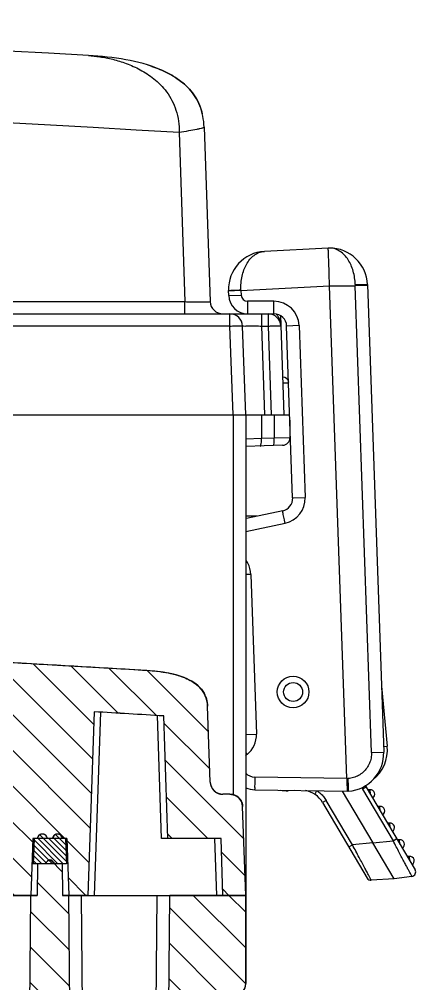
# Model space of a CAD drawing. Header units: millimetres. Extents: x -1995 to -555, y 489 to 1011.
# Drawn here: x -1459.1 to -1427.7, y 633.3 to 709.6 of the extents above; entities that cross this region are included whole.
import ezdxf

# ---------------------------------------------------------------- set-up
doc = ezdxf.new("R2010")
doc.units = ezdxf.units.MM

msp = doc.modelspace()

# ---------------------------------------------------------------- hatches: boundary and pattern name
at = {"linetype": 'Continuous'}
h = msp.add_hatch(dxfattribs=at)
h.set_pattern_fill('DEFAULT__20', color=2, scale=2, angle=135, style=0, pattern_type=0)
h.set_pattern_definition([(135, (-1737.82, 771.6257), (-1.414214, -1.414214), [])])
edge = h.paths.add_edge_path()
edge.add_line((-1669.14, 640.33), (-1667.34, 640.33))
edge.add_line((-1668.894, 647.365), (-1669.14, 640.33))
edge.add_spline(control_points=[(-1668.894, 647.365), (-1668.874, 647.934), (-1668.465, 648.33), (-1667.895, 648.33)], knot_values=[0, 0, 0, 0, 1, 1, 1, 1], weights=[1, 0.812893, 0.812893, 1], degree=3, periodic=0)
edge.add_line((-1667.895, 648.33), (-1667.328, 648.33))
edge.add_spline(control_points=[(-1666.329, 649.295), (-1666.349, 648.726), (-1666.759, 648.33), (-1667.328, 648.33)], knot_values=[0, 0, 0, 0, 1, 1, 1, 1], weights=[1, 0.812893, 0.812893, 1], degree=3, periodic=0)
edge.add_line((-1666.12, 655.29), (-1666.329, 649.295))
edge.add_spline(control_points=[(-1661.304, 658.11), (-1661.909, 658.073), (-1663.059, 657.942), (-1664.547, 657.514), (-1665.692, 656.751), (-1666.098, 655.895), (-1666.12, 655.29)], knot_values=[0, 0, 0, 0, 0.25, 0.5, 0.75, 1, 1, 1, 1], degree=3, periodic=0)
edge.add_spline(control_points=[(-1637.797, 659.379), (-1645.636, 659.008), (-1653.472, 658.585), (-1661.304, 658.11)], knot_values=[0, 0, 0, 0, 1, 1, 1, 1], weights=[1, 0.999985, 0.999985, 1], degree=3, periodic=0)
edge.add_line((-1637.797, 655.875), (-1637.797, 659.379))
edge.add_spline(control_points=[(-1637.797, 655.875), (-1641.905, 655.68), (-1646.012, 655.471), (-1650.119, 655.248)], knot_values=[0, 0, 0, 0, 1, 1, 1, 1], weights=[1, 0.999996, 0.999996, 1], degree=3, periodic=0)
edge.add_line((-1650.119, 655.248), (-1650.64, 640.33))
edge.add_line((-1652.14, 640.33), (-1650.64, 640.33))
edge.add_line((-1652.297, 644.83), (-1652.14, 640.33))
edge.add_line((-1654.983, 644.83), (-1652.297, 644.83))
edge.add_line((-1654.983, 644.83), (-1655.14, 640.33))
edge.add_line((-1656.64, 640.33), (-1655.14, 640.33))
edge.add_line((-1657.147, 654.851), (-1656.64, 640.33))
edge.add_spline(control_points=[(-1657.147, 654.851), (-1658.98, 654.744), (-1660.812, 654.634), (-1662.644, 654.521)], knot_values=[0, 0, 0, 0, 1, 1, 1, 1], weights=[1, 0.999999, 0.999999, 1], degree=3, periodic=0)
edge.add_line((-1662.644, 654.521), (-1662.948, 645.83))
edge.add_line((-1662.948, 645.83), (-1667.148, 645.83))
edge.add_line((-1667.148, 645.83), (-1667.34, 640.33))
edge = h.paths.add_edge_path()
edge.add_line((-1637.797, 655.875), (-1637.797, 659.379))
edge.add_line((-1637.797, 655.875), (-1637.797, 659.379))
edge = h.paths.add_edge_path()
edge.add_spline(control_points=[(-1470.746, 659.296), (-1526.407, 661.981), (-1582.133, 662.008), (-1637.797, 659.379)], knot_values=[0, 0, 0, 0, 1, 1, 1, 1], weights=[1, 0.999242, 0.999242, 1], degree=3, periodic=0)
edge.add_line((-1470.746, 655.792), (-1470.746, 659.296))
edge.add_spline(control_points=[(-1470.746, 655.792), (-1526.407, 658.482), (-1582.133, 658.51), (-1637.797, 655.875)], knot_values=[0, 0, 0, 0, 1, 1, 1, 1], weights=[1, 0.999239, 0.999239, 1], degree=3, periodic=0)
edge.add_line((-1637.797, 655.875), (-1637.797, 659.379))
edge = h.paths.add_edge_path()
edge.add_line((-1470.746, 655.792), (-1470.746, 659.296))
edge.add_line((-1470.746, 655.792), (-1470.746, 659.296))
edge = h.paths.add_edge_path()
edge.add_line((-1441.14, 640.33), (-1442.94, 640.33))
edge.add_line((-1442.94, 640.33), (-1443.097, 644.83))
edge.add_line((-1443.097, 644.83), (-1447.297, 644.83))
edge.add_line((-1447.297, 644.83), (-1447.635, 654.521))
edge.add_spline(control_points=[(-1447.635, 654.521), (-1449.468, 654.634), (-1451.3, 654.744), (-1453.133, 654.851)], knot_values=[0, 0, 0, 0, 1, 1, 1, 1], weights=[1, 0.999999, 0.999999, 1], degree=3, periodic=0)
edge.add_line((-1453.133, 654.851), (-1453.64, 640.33))
edge.add_line((-1453.64, 640.33), (-1455.14, 640.33))
edge.add_line((-1455.297, 644.83), (-1455.14, 640.33))
edge.add_line((-1455.297, 644.83), (-1457.983, 644.83))
edge.add_line((-1457.983, 644.83), (-1458.14, 640.33))
edge.add_line((-1458.14, 640.33), (-1459.64, 640.33))
edge.add_line((-1460.161, 655.248), (-1459.64, 640.33))
edge.add_spline(control_points=[(-1460.161, 655.248), (-1463.689, 655.44), (-1467.217, 655.621), (-1470.746, 655.792)], knot_values=[0, 0, 0, 0, 1, 1, 1, 1], weights=[1, 0.999997, 0.999997, 1], degree=3, periodic=0)
edge.add_line((-1470.746, 655.792), (-1470.746, 659.296))
edge.add_spline(control_points=[(-1448.975, 658.11), (-1456.23, 658.55), (-1463.487, 658.946), (-1470.746, 659.296)], knot_values=[0, 0, 0, 0, 1, 1, 1, 1], weights=[1, 0.999987, 0.999987, 1], degree=3, periodic=0)
edge.add_spline(control_points=[(-1444.16, 655.29), (-1444.181, 655.895), (-1444.588, 656.751), (-1445.733, 657.514), (-1447.221, 657.942), (-1448.371, 658.073), (-1448.975, 658.11)], knot_values=[0, 0, 0, 0, 0.25, 0.5, 0.75, 1, 1, 1, 1], degree=3, periodic=0)
edge.add_line((-1443.951, 649.295), (-1444.16, 655.29))
edge.add_spline(control_points=[(-1443.951, 649.295), (-1443.931, 648.726), (-1443.521, 648.33), (-1442.951, 648.33)], knot_values=[0, 0, 0, 0, 1, 1, 1, 1], weights=[1, 0.812893, 0.812893, 1], degree=3, periodic=0)
edge.add_line((-1442.385, 648.33), (-1442.951, 648.33))
edge.add_spline(control_points=[(-1442.385, 648.33), (-1441.815, 648.33), (-1441.405, 647.934), (-1441.386, 647.365)], knot_values=[0, 0, 0, 0, 1, 1, 1, 1], weights=[1, 0.812893, 0.812893, 1], degree=3, periodic=0)
edge.add_line((-1441.14, 640.33), (-1441.386, 647.365))
h = msp.add_hatch(dxfattribs=at)
h.set_pattern_fill('DEFAULT__18', color=2, scale=0.3, angle=-45, style=0, pattern_type=0)
h.set_pattern_definition([(315, (-1736.19368, 773.2521), (0.21213203, 0.21213203), [])])
edge = h.paths.add_edge_path()
edge.add_spline(control_points=[(-1654.637, 644.83), (-1654.557, 645.46), (-1653.922, 645.46), (-1653.843, 644.83)], knot_values=[0, 0, 0, 0, 1, 1, 1, 1], weights=[1, 0.416667, 0.416667, 1], degree=3, periodic=0)
edge.add_line((-1653.843, 644.83), (-1653.437, 644.83))
edge.add_spline(control_points=[(-1653.437, 644.83), (-1653.357, 645.46), (-1652.722, 645.46), (-1652.643, 644.83)], knot_values=[0, 0, 0, 0, 1, 1, 1, 1], weights=[1, 0.416667, 0.416667, 1], degree=3, periodic=0)
edge.add_line((-1652.643, 644.83), (-1652.397, 644.83))
edge.add_line((-1652.397, 644.83), (-1652.327, 642.83))
edge.add_line((-1654.953, 642.83), (-1652.327, 642.83))
edge.add_line((-1654.883, 644.83), (-1654.953, 642.83))
edge.add_line((-1654.883, 644.83), (-1654.637, 644.83))
edge = h.paths.add_edge_path()
edge.add_line((-1455.327, 642.83), (-1457.953, 642.83))
edge.add_line((-1457.883, 644.83), (-1457.953, 642.83))
edge.add_line((-1457.637, 644.83), (-1457.883, 644.83))
edge.add_spline(control_points=[(-1456.843, 644.83), (-1456.922, 645.46), (-1457.557, 645.46), (-1457.637, 644.83)], knot_values=[0, 0, 0, 0, 1, 1, 1, 1], weights=[1, 0.416667, 0.416667, 1], degree=3, periodic=0)
edge.add_line((-1456.437, 644.83), (-1456.843, 644.83))
edge.add_spline(control_points=[(-1455.643, 644.83), (-1455.722, 645.46), (-1456.357, 645.46), (-1456.437, 644.83)], knot_values=[0, 0, 0, 0, 1, 1, 1, 1], weights=[1, 0.416667, 0.416667, 1], degree=3, periodic=0)
edge.add_line((-1455.397, 644.83), (-1455.643, 644.83))
edge.add_line((-1455.397, 644.83), (-1455.327, 642.83))
h = msp.add_hatch(dxfattribs=at)
h.set_pattern_fill('DEFAULT__19', color=2, scale=2, angle=-45, style=0, pattern_type=0)
h.set_pattern_definition([(315, (-1734.9916, 774.4542), (1.414214, 1.414214), [])])
edge = h.paths.add_edge_path()
edge.add_line((-1668.44, 596.33), (-1663.89, 596.33))
edge.add_line((-1668.44, 596.33), (-1668.44, 603.119))
edge.add_spline(control_points=[(-1668.44, 603.119), (-1668.44, 603.813), (-1667.954, 604.307), (-1667.261, 604.319)], knot_values=[0, 0, 0, 0, 1, 1, 1, 1], weights=[1, 0.808834, 0.808834, 1], degree=3, periodic=0)
edge.add_line((-1667.261, 604.319), (-1666.64, 604.33))
edge.add_line((-1666.64, 604.33), (-1666.64, 632.33))
edge.add_line((-1668.157, 632.356), (-1666.64, 632.33))
edge.add_spline(control_points=[(-1668.157, 632.356), (-1668.735, 632.367), (-1669.14, 632.779), (-1669.14, 633.356)], knot_values=[0, 0, 0, 0, 1, 1, 1, 1], weights=[1, 0.808834, 0.808834, 1], degree=3, periodic=0)
edge.add_line((-1669.14, 635.375), (-1669.14, 633.356))
edge.add_line((-1674.532, 635.847), (-1669.14, 635.375))
edge.add_spline(control_points=[(-1675.714, 644.546), (-1681.421, 642.415), (-1680.601, 636.378), (-1674.532, 635.847)], knot_values=[0, 0, 0, 0, 1, 1, 1, 1], weights=[1, 0.480302, 0.480302, 1], degree=3, periodic=0)
edge.add_line((-1675.714, 644.546), (-1675.64, 640.304))
edge.add_spline(control_points=[(-1675.64, 640.304), (-1675.589, 637.406), (-1672.691, 637.406), (-1672.64, 640.304)], knot_values=[0, 0, 0, 0, 1, 1, 1, 1], weights=[1, 0.344968, 0.344968, 1], degree=3, periodic=0)
edge.add_line((-1672.64, 640.304), (-1672.566, 644.546))
edge.add_spline(control_points=[(-1669.64, 640.33), (-1669.64, 642.272), (-1670.747, 643.867), (-1672.566, 644.546)], knot_values=[0, 0, 0, 0, 1, 1, 1, 1], weights=[1, 0.881003, 0.881003, 1], degree=3, periodic=0)
edge.add_line((-1669.64, 640.33), (-1663.14, 640.33))
edge.add_line((-1662.791, 600.33), (-1663.14, 640.33))
edge.add_line((-1662.791, 600.33), (-1661.39, 600.33))
edge.add_line((-1661.39, 600.33), (-1661.39, 592.33))
edge.add_line((-1663.855, 592.33), (-1661.39, 592.33))
edge.add_line((-1663.89, 596.33), (-1663.855, 592.33))
edge = h.paths.add_edge_path()
edge.add_line((-1654.39, 596.33), (-1650.14, 596.33))
edge.add_line((-1654.39, 596.33), (-1654.425, 592.33))
edge.add_line((-1656.89, 592.33), (-1654.425, 592.33))
edge.add_line((-1656.89, 600.33), (-1656.89, 592.33))
edge.add_line((-1656.89, 600.33), (-1655.489, 600.33))
edge.add_line((-1655.489, 600.33), (-1655.14, 640.33))
edge.add_line((-1655.14, 640.33), (-1654.64, 640.33))
edge.add_line((-1654.618, 642.83), (-1654.64, 640.33))
edge.add_line((-1654.618, 642.83), (-1654.043, 642.83))
edge.add_line((-1653.817, 643.057), (-1654.043, 642.83))
edge.add_spline(control_points=[(-1653.463, 643.057), (-1653.567, 643.16), (-1653.713, 643.16), (-1653.817, 643.057)], knot_values=[0, 0, 0, 0, 1, 1, 1, 1], weights=[1, 0.804738, 0.804738, 1], degree=3, periodic=0)
edge.add_line((-1653.236, 642.83), (-1653.463, 643.057))
edge.add_line((-1653.236, 642.83), (-1652.662, 642.83))
edge.add_line((-1652.662, 642.83), (-1652.64, 640.33))
edge.add_line((-1652.64, 640.33), (-1652.14, 640.33))
edge.add_line((-1651.791, 600.33), (-1652.14, 640.33))
edge.add_line((-1651.791, 600.33), (-1637.797, 600.33))
edge.add_line((-1637.797, 596.33), (-1637.797, 600.33))
edge.add_line((-1640.14, 596.33), (-1637.797, 596.33))
edge.add_line((-1640.175, 592.33), (-1640.14, 596.33))
edge.add_line((-1642.64, 592.33), (-1640.175, 592.33))
edge.add_line((-1642.64, 592.33), (-1642.64, 598.33))
edge.add_line((-1647.64, 598.33), (-1642.64, 598.33))
edge.add_line((-1647.64, 592.33), (-1647.64, 598.33))
edge.add_line((-1650.105, 592.33), (-1647.64, 592.33))
edge.add_line((-1650.105, 592.33), (-1650.14, 596.33))
edge = h.paths.add_edge_path()
edge.add_line((-1637.797, 596.33), (-1637.797, 600.33))
edge.add_line((-1637.797, 596.33), (-1637.797, 600.33))
edge = h.paths.add_edge_path()
edge.add_line((-1637.797, 596.33), (-1623.14, 596.33))
edge.add_line((-1637.797, 596.33), (-1637.797, 600.33))
edge.add_line((-1637.797, 600.33), (-1470.746, 600.33))
edge.add_line((-1470.746, 596.33), (-1470.746, 600.33))
edge.add_line((-1487.14, 596.33), (-1470.746, 596.33))
edge.add_line((-1487.14, 596.33), (-1487.14, 599.23))
edge.add_line((-1488.14, 599.23), (-1487.14, 599.23))
edge.add_line((-1489.64, 597.73), (-1488.14, 599.23))
edge.add_line((-1504.64, 597.73), (-1489.64, 597.73))
edge.add_line((-1504.64, 597.73), (-1506.14, 599.23))
edge.add_line((-1507.14, 599.23), (-1506.14, 599.23))
edge.add_line((-1507.14, 596.33), (-1507.14, 599.23))
edge.add_line((-1515.14, 596.33), (-1507.14, 596.33))
edge.add_line((-1515.14, 596.33), (-1515.14, 599.23))
edge.add_line((-1516.14, 599.23), (-1515.14, 599.23))
edge.add_line((-1517.64, 597.73), (-1516.14, 599.23))
edge.add_line((-1532.64, 597.73), (-1517.64, 597.73))
edge.add_line((-1532.64, 597.73), (-1534.14, 599.23))
edge.add_line((-1535.14, 599.23), (-1534.14, 599.23))
edge.add_line((-1535.14, 596.33), (-1535.14, 599.23))
edge.add_line((-1575.14, 596.33), (-1535.14, 596.33))
edge.add_line((-1575.14, 596.33), (-1575.14, 599.23))
edge.add_line((-1576.14, 599.23), (-1575.14, 599.23))
edge.add_line((-1577.64, 597.73), (-1576.14, 599.23))
edge.add_line((-1592.64, 597.73), (-1577.64, 597.73))
edge.add_line((-1592.64, 597.73), (-1594.14, 599.23))
edge.add_line((-1595.14, 599.23), (-1594.14, 599.23))
edge.add_line((-1595.14, 596.33), (-1595.14, 599.23))
edge.add_line((-1603.14, 596.33), (-1595.14, 596.33))
edge.add_line((-1603.14, 596.33), (-1603.14, 599.23))
edge.add_line((-1604.14, 599.23), (-1603.14, 599.23))
edge.add_line((-1605.64, 597.73), (-1604.14, 599.23))
edge.add_line((-1620.64, 597.73), (-1605.64, 597.73))
edge.add_line((-1620.64, 597.73), (-1622.14, 599.23))
edge.add_line((-1623.14, 599.23), (-1622.14, 599.23))
edge.add_line((-1623.14, 596.33), (-1623.14, 599.23))
edge = h.paths.add_edge_path()
edge.add_line((-1470.746, 596.33), (-1470.746, 600.33))
edge.add_line((-1470.746, 596.33), (-1470.746, 600.33))
edge = h.paths.add_edge_path()
edge.add_line((-1441.84, 596.33), (-1446.39, 596.33))
edge.add_line((-1446.425, 592.33), (-1446.39, 596.33))
edge.add_line((-1446.425, 592.33), (-1448.89, 592.33))
edge.add_line((-1448.89, 592.33), (-1448.89, 600.33))
edge.add_line((-1447.489, 600.33), (-1448.89, 600.33))
edge.add_line((-1447.489, 600.33), (-1447.14, 640.33))
edge.add_line((-1441.14, 640.33), (-1447.14, 640.33))
edge.add_line((-1441.14, 633.356), (-1441.14, 640.33))
edge.add_spline(control_points=[(-1442.122, 632.356), (-1441.545, 632.367), (-1441.14, 632.779), (-1441.14, 633.356)], knot_values=[0, 0, 0, 0, 1, 1, 1, 1], weights=[1, 0.808834, 0.808834, 1], degree=3, periodic=0)
edge.add_line((-1442.122, 632.356), (-1443.64, 632.33))
edge.add_line((-1443.64, 604.33), (-1443.64, 632.33))
edge.add_line((-1443.019, 604.319), (-1443.64, 604.33))
edge.add_spline(control_points=[(-1441.84, 603.119), (-1441.84, 603.813), (-1442.326, 604.307), (-1443.019, 604.319)], knot_values=[0, 0, 0, 0, 1, 1, 1, 1], weights=[1, 0.808834, 0.808834, 1], degree=3, periodic=0)
edge.add_line((-1441.84, 596.33), (-1441.84, 603.119))
edge = h.paths.add_edge_path()
edge.add_line((-1470.746, 596.33), (-1455.89, 596.33))
edge.add_line((-1470.746, 596.33), (-1470.746, 600.33))
edge.add_line((-1458.489, 600.33), (-1470.746, 600.33))
edge.add_line((-1458.489, 600.33), (-1458.14, 640.33))
edge.add_line((-1457.64, 640.33), (-1458.14, 640.33))
edge.add_line((-1457.618, 642.83), (-1457.64, 640.33))
edge.add_line((-1457.043, 642.83), (-1457.618, 642.83))
edge.add_line((-1457.043, 642.83), (-1456.817, 643.057))
edge.add_spline(control_points=[(-1456.817, 643.057), (-1456.713, 643.16), (-1456.567, 643.16), (-1456.463, 643.057)], knot_values=[0, 0, 0, 0, 1, 1, 1, 1], weights=[1, 0.804738, 0.804738, 1], degree=3, periodic=0)
edge.add_line((-1456.463, 643.057), (-1456.236, 642.83))
edge.add_line((-1455.662, 642.83), (-1456.236, 642.83))
edge.add_line((-1455.662, 642.83), (-1455.64, 640.33))
edge.add_line((-1455.14, 640.33), (-1455.64, 640.33))
edge.add_line((-1454.791, 600.33), (-1455.14, 640.33))
edge.add_line((-1453.39, 600.33), (-1454.791, 600.33))
edge.add_line((-1453.39, 592.33), (-1453.39, 600.33))
edge.add_line((-1453.39, 592.33), (-1455.855, 592.33))
edge.add_line((-1455.855, 592.33), (-1455.89, 596.33))

# ---------------------------------------------------------------- linework, layer by layer
at = {"color": 7, "linetype": 'Continuous'}
for p, q in [((-1444.433, 701.104), (-1443.951, 687.295)), ((-1446.416, 700.664), (-1445.95, 687.295)), ((-1434.613, 691.536), (-1439.659, 691.272)), ((-1434.508, 691.536), (-1434.613, 691.536)), ((-1434.508, 691.536), (-1434.509, 691.536)), ((-1442.487, 687.778), (-1442.5, 688.171)), ((-1441.517, 688.171), (-1442.499, 688.137)), ((-1441.517, 688.172), (-1441.519, 688.223)), ((-1441.517, 688.171), (-1434.508, 688.539)), ((-1441.517, 688.171), (-1441.505, 687.812)), ((-1434.508, 688.539), (-1432.472, 688.54)), ((-1433.147, 649.563), (-1434.508, 688.539)), ((-1432.475, 688.641), (-1432.472, 688.54)), ((-1431.508, 688.574), (-1432.472, 688.54)), ((-1431.184, 651.633), (-1432.472, 688.54)), ((-1431.51, 688.641), (-1430.219, 651.667)), ((-1442.487, 687.778), (-1441.505, 687.812)), ((-1664.33, 687.295), (-1445.95, 687.295)), ((-1445.95, 686.33), (-1445.95, 687.295)), ((-1438.917, 687.329), (-1441.005, 687.329)), ((-1667.895, 686.33), (-1438.899, 686.33)), ((-1442.385, 685.365), (-1442.385, 686.33)), ((-1439.886, 686.33), (-1439.886, 685.365)), ((-1439.362, 686.33), (-1439.362, 685.365)), ((-1438.392, 686.189), (-1438.117, 678.33)), ((-1442.385, 685.365), (-1667.895, 685.365)), ((-1442.139, 678.33), (-1442.385, 685.365)), ((-1441.14, 678.33), (-1441.386, 685.365)), ((-1439.886, 685.365), (-1439.362, 685.365)), ((-1439.886, 685.365), (-1439.641, 678.33)), ((-1439.362, 685.365), (-1439.117, 678.33)), ((-1436.918, 685.399), (-1437.9, 685.365)), ((-1437.425, 671.765), (-1437.9, 685.365)), ((-1436.918, 685.399), (-1436.443, 671.799)), ((-1672.64, 678.33), (-1437.654, 678.33)), ((-1442.14, 678.33), (-1442.14, 648.282)), ((-1441.14, 678.33), (-1441.14, 633.356)), ((-1439.9, 678.33), (-1439.9, 676.47)), ((-1438.879, 678.33), (-1438.879, 676.506)), ((-1437.64, 677.924), (-1437.64, 676.532)), ((-1439.9, 676.47), (-1441.14, 676.409)), ((-1438.219, 675.932), (-1441.14, 675.83)), ((-1438.879, 676.506), (-1439.9, 676.47)), ((-1437.64, 676.532), (-1438.879, 676.506)), ((-1437.425, 671.765), (-1436.443, 671.8)), ((-1438.216, 670.752), (-1441.087, 670.142)), ((-1440.274, 670.315), (-1441.14, 670.33)), ((-1441.14, 669.112), (-1438.026, 669.773)), ((-1440.733, 665.724), (-1441.14, 665.71)), ((-1440.733, 665.724), (-1440.292, 653.095)), ((-1446.82, 657.807), (-1446.823, 657.807)), ((-1430.401, 656.881), (-1429.937, 652.123)), ((-1453.133, 654.851), (-1453.64, 640.33)), ((-1453.133, 654.851), (-1453.64, 640.33)), ((-1452.634, 654.822), (-1453.14, 640.33)), ((-1447.797, 644.83), (-1448.136, 654.552)), ((-1443.951, 649.295), (-1444.16, 655.29)), ((-1443.951, 649.295), (-1444.16, 655.29)), ((-1447.297, 644.83), (-1447.635, 654.521)), ((-1447.297, 644.83), (-1447.635, 654.521)), ((-1441.14, 653.065), (-1440.292, 653.095)), ((-1431.184, 651.634), (-1430.219, 651.667)), ((-1430.234, 652.094), (-1429.937, 652.123)), ((-1433.147, 649.562), (-1440.426, 649.689)), ((-1433.147, 649.563), (-1433.048, 649.567)), ((-1440.426, 648.69), (-1433.112, 648.563)), ((-1437.282, 648.635), (-1437.79, 648.612)), ((-1433.496, 648.569), (-1431.086, 644.491)), ((-1433.008, 648.57), (-1433.112, 648.563)), ((-1431.601, 648.901), (-1431.89, 648.729)), ((-1431.89, 648.729), (-1429.479, 644.647)), ((-1431.601, 648.901), (-1427.733, 642.354)), ((-1431.302, 648.686), (-1431.465, 648.67)), ((-1431.268, 648.338), (-1431.302, 648.686)), ((-1442.385, 648.33), (-1442.951, 648.33)), ((-1442.385, 648.33), (-1442.951, 648.33)), ((-1434.767, 647.844), (-1435.057, 647.673)), ((-1432.693, 644.334), (-1434.767, 647.844)), ((-1441.14, 640.33), (-1441.386, 647.365)), ((-1441.14, 640.33), (-1441.386, 647.365)), ((-1435.057, 647.673), (-1431.528, 641.699)), ((-1430.523, 647.367), (-1430.685, 647.351)), ((-1430.489, 647.018), (-1430.522, 647.367)), ((-1429.743, 646.048), (-1429.906, 646.032)), ((-1429.709, 645.699), (-1429.743, 646.048)), ((-1457.983, 644.83), (-1458.14, 640.33)), ((-1457.983, 644.83), (-1458.14, 640.33)), ((-1455.297, 644.83), (-1457.983, 644.83)), ((-1455.297, 644.83), (-1457.983, 644.83)), ((-1457.883, 644.83), (-1457.953, 642.83)), ((-1457.883, 644.83), (-1457.953, 642.83)), ((-1457.637, 644.83), (-1457.883, 644.83)), ((-1456.437, 644.83), (-1456.843, 644.83)), ((-1455.397, 644.83), (-1455.643, 644.83)), ((-1455.397, 644.83), (-1455.327, 642.83)), ((-1455.397, 644.83), (-1455.327, 642.83)), ((-1455.297, 644.83), (-1455.14, 640.33)), ((-1455.297, 644.83), (-1455.14, 640.33)), ((-1443.097, 644.83), (-1447.797, 644.83)), ((-1443.097, 644.83), (-1447.297, 644.83)), ((-1443.44, 640.33), (-1443.597, 644.83)), ((-1442.94, 640.33), (-1443.097, 644.83)), ((-1442.94, 640.33), (-1443.097, 644.83)), ((-1431.086, 644.49), (-1429.479, 644.647)), ((-1429.478, 644.647), (-1429.189, 644.818)), ((-1428.964, 644.728), (-1429.126, 644.712)), ((-1428.93, 644.38), (-1428.964, 644.728)), ((-1432.983, 644.163), (-1432.694, 644.335)), ((-1431.086, 644.491), (-1432.693, 644.334)), ((-1429.402, 641.641), (-1431.086, 644.491)), ((-1428.185, 643.409), (-1428.347, 643.393)), ((-1428.151, 643.061), (-1428.184, 643.409)), ((-1455.327, 642.83), (-1458.053, 642.83)), ((-1455.327, 642.83), (-1457.953, 642.83)), ((-1457.618, 642.83), (-1457.64, 640.33)), ((-1457.618, 642.83), (-1457.64, 640.33)), ((-1457.043, 642.83), (-1457.618, 642.83)), ((-1457.043, 642.83), (-1456.817, 643.057)), ((-1457.043, 642.83), (-1456.817, 643.057)), ((-1456.463, 643.057), (-1456.236, 642.83)), ((-1456.463, 643.057), (-1456.236, 642.83)), ((-1455.662, 642.83), (-1456.236, 642.83)), ((-1455.662, 642.83), (-1455.64, 640.33)), ((-1455.662, 642.83), (-1455.64, 640.33)), ((-1429.402, 641.641), (-1431.205, 641.528)), ((-1427.988, 641.829), (-1429.402, 641.641)), ((-1652.64, 640.33), (-1457.64, 640.33)), ((-1458.14, 640.33), (-1459.64, 640.33)), ((-1458.489, 600.33), (-1458.14, 640.33)), ((-1458.489, 600.33), (-1458.14, 640.33)), ((-1457.64, 640.33), (-1458.14, 640.33)), ((-1455.14, 640.33), (-1455.64, 640.33)), ((-1455.64, 640.33), (-1441.14, 640.33)), ((-1454.791, 600.33), (-1455.14, 640.33)), ((-1453.64, 640.33), (-1455.14, 640.33)), ((-1454.791, 600.33), (-1455.14, 640.33)), ((-1453.809, 602.419), (-1454.14, 640.33)), ((-1448.471, 602.419), (-1448.14, 640.33)), ((-1447.489, 600.33), (-1447.14, 640.33)), ((-1447.489, 600.33), (-1447.14, 640.33)), ((-1441.14, 640.33), (-1447.14, 640.33)), ((-1441.14, 640.33), (-1442.94, 640.33)), ((-1441.14, 633.356), (-1441.14, 640.33))]:
    msp.add_line(p, q, dxfattribs=at)
msp.add_lwpolyline([(-1446.823, 657.807), (-1446.884, 657.821), (-1446.93, 657.829)], dxfattribs=at)
for radius in [1.25, 0.75]:
    msp.add_circle((-1437.389, 656.418), radius, dxfattribs=at)
for centre, radius, start, end in [((-1555.14, -1090.37), 1800, 86.76581, 93.23419), ((-1452.268, 695.117), 11.405, 71.0904, 72.57436), ((-1555.14, -1090.01), 1793.972, 86.525468, 93.474533), ((-1439.502, 688.276), 3, 93, 182), ((-1434.508, 688.536), 3, 2, 90), ((-1440.988, 687.83), 1.5, 182, 270.00141), ((-1441.005, 687.829), 0.5, 182.00558, 270.0001), ((-1442.952, 687.33), 1, 182.0002, 270), ((-1438.917, 685.329), 2, 2.00429, 90.00475), ((-1442.385, 685.33), 1, 2, 90.00191), ((-1439.362, 685.33), 1, 2, 90), ((-1438.899, 685.33), 1, 2, 89.99965), ((-1438.228, 680.83), 0.5, 8.47721, 89.99901), ((-1438.24, 676.532), 0.6, 272.00159, 0.00006), ((-1438.424, 671.73), 1, 282, 1.99979), ((-1438.442, 671.73), 2, 281.99905, 1.99674), ((-1442.734, 665.653), 2.002, 28.56894, 36.74693), ((-1442.732, 665.654), 2, 2.00182, 28.56541), ((-1555.14, -1090.37), 1751.7, 86.525368, 93.474632), ((-1449.839, 643.585), 14.551, 82.51665, 86.59844), ((-1449.623, 645.346), 12.777, 81.23505, 82.44756), ((-1448.98, 648.89), 9.174, 77.74951, 78.0522), ((-1448.802, 649.701), 8.344, 76.55318, 77.76275), ((-1446.884, 657.552), 0.263, 76.56316, 83.16508), ((-1448.583, 650.698), 7.324, 74.69244, 76.0525), ((-1448.415, 651.309), 6.69, 72.48257, 74.70323), ((-1448.256, 651.816), 6.159, 70.94283, 72.47101), ((-1448.149, 652.128), 5.83, 69.62616, 70.94018), ((-1448.128, 652.175), 5.778, 69.73626, 70.66373), ((-1448.05, 652.385), 5.554, 67.34606, 69.73568), ((-1448.081, 652.312), 5.633, 69.0104, 69.62196), ((-1446.521, 655.096), 2.421, 41.57011, 45.81701), ((-1446.312, 655.278), 2.145, 20.48463, 26.29121), ((-1555.14, -1090.37), 1748.2, 86.474409, 86.654903), ((-1442.291, 653.025), 2, 308.87002, 1.99872), ((-1390.28, 692.33), 65.16, 218.69096, 218.83675), ((-1433.217, 651.563), 3, 273.99916, 2), ((-1432.923, 651.832), 3, 308.03919, 5.57466), ((-1440.408, 650.689), 1.001, 128.88757, 137.57953), ((-1440.409, 650.689), 1, 222.90352, 269.01362), ((-1442.951, 649.33), 1, 182, 270), ((-1440.391, 650.69), 2, 247.89104, 269.00137), ((-1437.925, 651.609), 3, 260.55464, 272.57424), ((-1436.779, 646.656), 2, 30.57236, 79.65514), ((-1431.417, 649.009), 0.549, 196.72895, 210.57928), ((-1431.428, 649.002), 0.2, 169.67388, 184.43385), ((-1431.428, 649.002), 0.2, 184.815, 210.57357), ((-1431.268, 648.338), 0.35, 300.57339, 95.0489), ((-1442.385, 647.33), 1, 2, 90), ((-1430.489, 647.018), 0.35, 300.57339, 95.0489), ((-1429.709, 645.699), 0.35, 300.57339, 95.0489), ((-1457.24, 644.78), 0.4, 7.18076, 172.81924), ((-1456.04, 644.78), 0.4, 7.18076, 172.81924), ((-1428.93, 644.38), 0.35, 300.57339, 95.0489), ((-1456.64, 642.88), 0.25, 45, 135), ((-1428.151, 643.061), 0.35, 300.57339, 95.0489), ((-1428.034, 642.176), 0.35, 277.57339, 30.57339), ((-1431.226, 641.877), 0.35, 210.57339, 273.57339), ((-1442.14, 633.356), 1, 271, 0)]:
    msp.add_arc(centre, radius, start, end, dxfattribs=at)
for points, start_tangent, end_tangent in [([(-1444.433, 701.104), (-1444.535, 701.976), (-1444.775, 702.788), (-1445.141, 703.5), (-1445.603, 704.104), (-1446.129, 704.608), (-1446.702, 705.025), (-1447.936, 705.666), (-1450.63, 706.428), (-1453.589, 706.763)], (-0.034899, 0.999391), (-0.998407, 0.056417)), ([(-1453.589, 706.763), (-1452.688, 706.667), (-1451.669, 706.463), (-1450.596, 706.135), (-1449.499, 705.641), (-1448.412, 704.924), (-1447.893, 704.454), (-1447.41, 703.89), (-1446.661, 702.441), (-1446.465, 701.575), (-1446.416, 700.664)], (0.998407, -0.056417), (-0.033062, -0.999453)), ([(-1448.572, 705.907), (-1447.936, 705.666), (-1446.702, 705.026), (-1446.129, 704.608), (-1445.603, 704.105), (-1445.141, 703.5), (-1444.775, 702.788), (-1444.575, 702.154)], (0.945987, -0.324205), (0.233172, -0.972436)), ([(-1444.433, 701.104), (-1444.442, 701.083), (-1444.47, 701.061), (-1444.517, 701.039), (-1444.582, 701.015), (-1444.765, 700.966), (-1445.012, 700.913), (-1445.658, 700.795), (-1446.416, 700.664)], (0.034925, -0.99939), (-0.984852, -0.173394)), ([(-1441.519, 688.223), (-1441.508, 688.767), (-1441.427, 689.31), (-1441.283, 689.805), (-1441.083, 690.242), (-1440.806, 690.646), (-1440.482, 690.957), (-1440.099, 691.175), (-1439.66, 691.272)], (-0.042805, 0.999083), (0.998621, 0.052504)), ([(-1434.508, 688.54), (-1434.524, 689.123), (-1434.54, 689.686), (-1434.556, 690.202), (-1434.572, 690.658), (-1434.585, 691.032), (-1434.597, 691.308), (-1434.607, 691.479), (-1434.613, 691.536)], (-0.026633, 0.999645), (-0.999906, -0.013706)), ([(-1432.475, 688.641), (-1432.52, 689.177), (-1432.634, 689.705), (-1432.807, 690.182), (-1433.03, 690.598), (-1433.327, 690.979), (-1433.669, 691.269), (-1434.064, 691.464), (-1434.508, 691.536)], (-0.022048, 0.999757), (-1, 0.000016)), ([(-1442.5, 688.171), (-1442.467, 688.177)], (-0.0349, 0.999391), (0.992091, -0.125519)), ([(-1442.467, 688.177), (-1442.375, 688.184), (-1442.225, 688.193), (-1442.023, 688.203), (-1441.783, 688.213), (-1441.519, 688.223)], (0.992091, -0.125519), (0.99938, 0.035204)), ([(-1432.475, 688.641), (-1432.224, 688.648), (-1431.998, 688.653), (-1431.801, 688.655), (-1431.645, 688.653), (-1431.545, 688.649), (-1431.51, 688.641)], (0.999432, 0.033685), (0.0349, -0.999391)), ([(-1445.95, 687.295), (-1445.431, 687.287), (-1444.949, 687.282), (-1444.535, 687.281), (-1444.218, 687.282), (-1444.019, 687.287), (-1443.951, 687.295)], (0.99985, -0.017348), (-0.040902, 0.999163)), ([(-1441.005, 687.329), (-1441.004, 687.071), (-1441.003, 686.838), (-1441, 686.633), (-1440.997, 686.471), (-1440.992, 686.367), (-1440.988, 686.33)], (0.000011, -1), (1, -0.000003)), ([(-1438.899, 686.33), (-1438.904, 686.364), (-1438.908, 686.459), (-1438.911, 686.612), (-1438.914, 686.818), (-1438.916, 687.061), (-1438.917, 687.329)], (-1, 0.000003), (-0.000011, 1)), ([(-1438.722, 686.308), (-1438.7, 686.283), (-1438.617, 686.175), (-1438.54, 686.047)], (0.673282, -0.739386), (0.468201, -0.883622)), ([(-1438.54, 686.047), (-1438.473, 685.903), (-1438.42, 685.741), (-1438.381, 685.561), (-1438.363, 685.365)], (0.468201, -0.883622), (0.034968, -0.999388)), ([(-1442.385, 685.365), (-1442.003, 685.376), (-1441.679, 685.379), (-1441.462, 685.376), (-1441.386, 685.365)], (0.999392, 0.034857), (0.034899, -0.999391)), ([(-1441.386, 685.365), (-1441.312, 685.374), (-1441.1, 685.379), (-1440.768, 685.379), (-1440.351, 685.374), (-1439.886, 685.365)], (-0.040905, 0.999163), (0.999731, -0.023194)), ([(-1439.362, 685.365), (-1438.98, 685.376), (-1438.656, 685.379), (-1438.439, 685.376), (-1438.363, 685.365)], (0.999392, 0.034857), (0.0349, -0.999391)), ([(-1437.742, 680.859), (-1437.786, 680.851), (-1437.956, 680.853), (-1438.205, 680.853)], (-0.999137, 0.041538), (-0.999248, -0.038772)), ([(-1439.984, 675.87), (-1439.935, 675.952), (-1439.904, 676.171), (-1439.9, 676.47)], (0.999391, 0.034899), (-0.033848, 0.999427)), ([(-1438.963, 675.906), (-1438.914, 675.988), (-1438.883, 676.207), (-1438.879, 676.506)], (0.999391, 0.034899), (-0.033848, 0.999427)), ([(-1438.026, 669.773), (-1438.079, 670.026), (-1438.126, 670.253), (-1438.165, 670.454), (-1438.196, 670.613), (-1438.213, 670.716), (-1438.216, 670.752)], (-0.207861, 0.978158), (0.978149, 0.207905)), ([(-1448.975, 658.11), (-1451.696, 658.273), (-1454.417, 658.432), (-1457.138, 658.586), (-1459.859, 658.737), (-1462.58, 658.883), (-1465.302, 659.025), (-1468.024, 659.162), (-1470.746, 659.296)], (-0.998162, 0.060607), (-0.998839, 0.048178)), ([(-1444.16, 655.29), (-1444.677, 656.664), (-1445.79, 657.458), (-1447.26, 657.903), (-1448.975, 658.11)], (-0.034899, 0.999391), (-0.998162, 0.060607)), ([(-1444.16, 655.29), (-1444.339, 656.121), (-1444.794, 656.792), (-1445.418, 657.267), (-1446.159, 657.607), (-1446.992, 657.847), (-1447.922, 658.011), (-1448.975, 658.11)], (-0.034899, 0.999391), (-0.998162, 0.060607)), ([(-1447.081, 657.865), (-1447.143, 657.878), (-1447.676, 657.973)], (-0.978333, 0.207039), (-0.988308, 0.152471)), ([(-1446.215, 657.627), (-1446.705, 657.777), (-1446.862, 657.816)], (-0.943579, 0.331149), (-0.972528, 0.232786)), ([(-1445.911, 657.51), (-1445.972, 657.529)], (-0.92224, 0.386617), (-0.981481, 0.191558)), ([(-1445.946, 657.525), (-1445.416, 657.266)], (0.924912, -0.380182), (0.864555, -0.502539)), ([(-1445.416, 657.266), (-1444.883, 656.879), (-1444.834, 656.832)], (0.864555, -0.502539), (0.716871, -0.697206)), ([(-1444.71, 656.702), (-1444.491, 656.41), (-1444.389, 656.228)], (0.663258, -0.748391), (0.443101, -0.896471)), ([(-1444.303, 656.028), (-1444.252, 655.875), (-1444.16, 655.29)], (0.350107, -0.93671), (0.034899, -0.999391)), ([(-1447.635, 654.521), (-1450.384, 654.689), (-1453.133, 654.851)], (-0.998107, 0.061494), (-0.998296, 0.05835)), ([(-1431.184, 651.633), (-1431.217, 651.195), (-1431.344, 650.776), (-1431.559, 650.395), (-1431.851, 650.071), (-1432.207, 649.818), (-1432.61, 649.647), (-1433.048, 649.567)], (0.034583, -0.999402), (-0.997587, -0.069427)), ([(-1443.951, 649.295), (-1443.95, 649.284), (-1443.95, 649.273), (-1443.949, 649.262), (-1443.948, 649.251), (-1443.947, 649.24), (-1443.946, 649.229), (-1443.945, 649.218), (-1443.944, 649.207), (-1443.942, 649.196), (-1443.941, 649.185), (-1443.939, 649.174), (-1443.937, 649.162), (-1443.935, 649.151), (-1443.933, 649.14), (-1443.931, 649.128), (-1443.929, 649.117), (-1443.926, 649.106), (-1443.923, 649.095), (-1443.921, 649.083), (-1443.918, 649.072), (-1443.914, 649.061), (-1443.911, 649.049), (-1443.908, 649.038), (-1443.904, 649.027), (-1443.901, 649.015), (-1443.897, 649.004), (-1443.893, 648.993), (-1443.889, 648.982), (-1443.885, 648.97), (-1443.88, 648.959), (-1443.876, 648.948), (-1443.871, 648.937), (-1443.866, 648.926), (-1443.861, 648.914), (-1443.856, 648.903), (-1443.851, 648.892), (-1443.845, 648.881), (-1443.84, 648.87), (-1443.834, 648.86), (-1443.828, 648.849), (-1443.822, 648.838), (-1443.816, 648.827), (-1443.81, 648.816), (-1443.803, 648.806), (-1443.797, 648.795), (-1443.79, 648.785), (-1443.783, 648.774), (-1443.776, 648.764), (-1443.769, 648.754), (-1443.762, 648.744), (-1443.754, 648.733), (-1443.747, 648.723), (-1443.739, 648.714), (-1443.731, 648.704), (-1443.723, 648.694), (-1443.715, 648.684), (-1443.707, 648.675), (-1443.699, 648.665), (-1443.69, 648.656), (-1443.682, 648.647), (-1443.673, 648.637), (-1443.664, 648.628), (-1443.655, 648.619), (-1443.646, 648.611), (-1443.637, 648.602), (-1443.628, 648.593), (-1443.618, 648.585), (-1443.609, 648.576), (-1443.599, 648.568), (-1443.59, 648.56), (-1443.58, 648.552), (-1443.57, 648.544), (-1443.56, 648.537), (-1443.55, 648.529), (-1443.54, 648.522), (-1443.53, 648.514), (-1443.52, 648.507), (-1443.509, 648.5), (-1443.499, 648.493), (-1443.488, 648.486), (-1443.478, 648.48), (-1443.467, 648.473), (-1443.456, 648.467), (-1443.446, 648.461), (-1443.435, 648.454), (-1443.424, 648.449), (-1443.413, 648.443), (-1443.402, 648.437), (-1443.391, 648.432), (-1443.38, 648.426), (-1443.369, 648.421), (-1443.357, 648.416), (-1443.346, 648.411), (-1443.335, 648.406), (-1443.324, 648.402), (-1443.312, 648.397), (-1443.301, 648.393), (-1443.29, 648.389), (-1443.278, 648.385), (-1443.267, 648.381), (-1443.256, 648.377), (-1443.244, 648.374), (-1443.233, 648.37), (-1443.221, 648.367), (-1443.21, 648.364), (-1443.198, 648.361), (-1443.187, 648.358), (-1443.176, 648.355), (-1443.164, 648.353), (-1443.153, 648.35), (-1443.141, 648.348), (-1443.13, 648.346), (-1443.119, 648.344), (-1443.107, 648.342), (-1443.096, 648.34), (-1443.085, 648.339), (-1443.073, 648.337), (-1443.062, 648.336), (-1443.051, 648.335), (-1443.04, 648.334), (-1443.028, 648.333), (-1443.017, 648.332), (-1443.006, 648.331), (-1442.995, 648.331), (-1442.984, 648.33), (-1442.973, 648.33), (-1442.962, 648.33), (-1442.951, 648.33)], (0.034899, -0.999391), (1, 0)), ([(-1440.426, 649.689), (-1440.43, 649.431), (-1440.432, 649.199), (-1440.433, 648.994), (-1440.432, 648.831), (-1440.43, 648.727), (-1440.426, 648.69)], (-0.017432, -0.999848), (0.999883, -0.015319)), ([(-1433.147, 649.562), (-1433.135, 649.301), (-1433.127, 649.06), (-1433.12, 648.855), (-1433.116, 648.696), (-1433.113, 648.596), (-1433.112, 648.563)], (0.050144, -0.998742), (0.033069, -0.999453)), ([(-1433.008, 648.57), (-1433.001, 648.604), (-1433, 648.699), (-1433.003, 648.853), (-1433.012, 649.058), (-1433.025, 649.301), (-1433.043, 649.569)], (0.997564, 0.069756), (-0.069714, 0.997567)), ([(-1437.795, 648.644), (-1437.795, 648.631), (-1437.79, 648.612)], (0.041901, -0.999122), (0.998992, 0.044899)), ([(-1435.51, 648.604), (-1435.559, 648.529), (-1435.61, 648.449), (-1435.649, 648.385), (-1435.673, 648.342), (-1435.682, 648.328)], (-0.546693, -0.837333), (-0.836195, 0.548432)), ([(-1435.484, 648.605), (-1435.221, 648.398), (-1434.977, 648.143), (-1434.767, 647.844)], (0.825849, -0.563892), (0.513841, -0.857886)), ([(-1431.628, 648.985), (-1431.644, 648.985), (-1431.692, 648.983), (-1431.714, 648.983)], (-0.088346, 0.99609), (-0.998586, -0.053151)), ([(-1442.385, 648.33), (-1442.374, 648.33), (-1442.363, 648.33), (-1442.352, 648.329), (-1442.341, 648.329), (-1442.33, 648.328), (-1442.319, 648.328), (-1442.308, 648.327), (-1442.297, 648.326), (-1442.286, 648.325), (-1442.274, 648.324), (-1442.263, 648.323), (-1442.252, 648.321), (-1442.24, 648.319), (-1442.229, 648.318), (-1442.218, 648.316), (-1442.206, 648.314), (-1442.195, 648.312), (-1442.184, 648.309), (-1442.172, 648.307), (-1442.161, 648.305), (-1442.149, 648.302), (-1442.138, 648.299), (-1442.127, 648.296), (-1442.115, 648.293), (-1442.104, 648.29), (-1442.092, 648.286), (-1442.081, 648.283), (-1442.069, 648.279), (-1442.058, 648.275), (-1442.047, 648.271), (-1442.035, 648.267), (-1442.024, 648.263), (-1442.013, 648.258), (-1442.001, 648.253), (-1441.99, 648.249), (-1441.979, 648.244), (-1441.968, 648.239), (-1441.957, 648.234), (-1441.946, 648.228), (-1441.935, 648.223), (-1441.924, 648.217), (-1441.913, 648.211), (-1441.902, 648.205), (-1441.891, 648.199), (-1441.88, 648.193), (-1441.869, 648.187), (-1441.859, 648.18), (-1441.848, 648.174), (-1441.838, 648.167), (-1441.827, 648.16), (-1441.817, 648.153), (-1441.807, 648.146), (-1441.796, 648.138), (-1441.786, 648.131), (-1441.776, 648.123), (-1441.766, 648.116), (-1441.756, 648.108), (-1441.747, 648.1), (-1441.737, 648.092), (-1441.727, 648.083), (-1441.718, 648.075), (-1441.709, 648.067), (-1441.699, 648.058), (-1441.69, 648.049), (-1441.681, 648.04), (-1441.672, 648.032), (-1441.664, 648.022), (-1441.655, 648.013), (-1441.646, 648.004), (-1441.638, 647.995), (-1441.63, 647.985), (-1441.621, 647.976), (-1441.613, 647.966), (-1441.605, 647.956), (-1441.598, 647.946), (-1441.59, 647.936), (-1441.582, 647.926), (-1441.575, 647.916), (-1441.568, 647.906), (-1441.56, 647.896), (-1441.553, 647.886), (-1441.547, 647.875), (-1441.54, 647.865), (-1441.533, 647.854), (-1441.527, 647.843), (-1441.521, 647.833), (-1441.514, 647.822), (-1441.508, 647.811), (-1441.503, 647.8), (-1441.497, 647.79), (-1441.491, 647.779), (-1441.486, 647.768), (-1441.481, 647.757), (-1441.475, 647.745), (-1441.47, 647.734), (-1441.466, 647.723), (-1441.461, 647.712), (-1441.456, 647.701), (-1441.452, 647.69), (-1441.448, 647.678), (-1441.444, 647.667), (-1441.44, 647.656), (-1441.436, 647.645), (-1441.432, 647.633), (-1441.429, 647.622), (-1441.425, 647.611), (-1441.422, 647.599), (-1441.419, 647.588), (-1441.416, 647.577), (-1441.413, 647.565), (-1441.41, 647.554), (-1441.408, 647.543), (-1441.405, 647.531), (-1441.403, 647.52), (-1441.401, 647.509), (-1441.399, 647.498), (-1441.397, 647.486), (-1441.396, 647.475), (-1441.394, 647.464), (-1441.393, 647.453), (-1441.391, 647.442), (-1441.39, 647.431), (-1441.389, 647.42), (-1441.388, 647.409), (-1441.387, 647.398), (-1441.387, 647.387), (-1441.386, 647.376), (-1441.386, 647.365)], (1, 0), (0.034899, -0.999391)), ([(-1456.843, 644.83), (-1456.844, 644.836), (-1456.845, 644.842), (-1456.846, 644.849), (-1456.847, 644.855), (-1456.848, 644.862), (-1456.85, 644.868), (-1456.851, 644.875), (-1456.853, 644.881), (-1456.855, 644.888), (-1456.857, 644.895), (-1456.859, 644.902), (-1456.861, 644.909), (-1456.864, 644.915), (-1456.866, 644.922), (-1456.869, 644.929), (-1456.872, 644.936), (-1456.873, 644.94), (-1456.875, 644.944), (-1456.876, 644.947), (-1456.878, 644.951), (-1456.88, 644.954), (-1456.882, 644.958), (-1456.883, 644.961), (-1456.885, 644.965), (-1456.887, 644.968), (-1456.889, 644.972), (-1456.891, 644.976), (-1456.893, 644.979), (-1456.895, 644.983), (-1456.897, 644.986), (-1456.899, 644.99), (-1456.902, 644.994), (-1456.904, 644.997), (-1456.906, 645.001), (-1456.909, 645.004), (-1456.911, 645.008), (-1456.914, 645.011), (-1456.916, 645.015), (-1456.919, 645.018), (-1456.921, 645.022), (-1456.924, 645.025), (-1456.927, 645.029), (-1456.93, 645.032), (-1456.933, 645.036), (-1456.935, 645.039), (-1456.938, 645.043), (-1456.941, 645.046), (-1456.945, 645.05), (-1456.948, 645.053), (-1456.951, 645.057), (-1456.954, 645.06), (-1456.957, 645.063), (-1456.961, 645.067), (-1456.964, 645.07), (-1456.968, 645.073), (-1456.971, 645.076), (-1456.975, 645.08), (-1456.978, 645.083), (-1456.982, 645.086), (-1456.986, 645.089), (-1456.99, 645.092), (-1456.994, 645.095), (-1456.997, 645.098), (-1457.001, 645.101), (-1457.005, 645.104), (-1457.009, 645.107), (-1457.014, 645.11), (-1457.018, 645.113), (-1457.022, 645.115), (-1457.026, 645.118), (-1457.031, 645.121), (-1457.035, 645.123), (-1457.039, 645.126), (-1457.044, 645.129), (-1457.048, 645.131), (-1457.053, 645.134), (-1457.058, 645.136), (-1457.062, 645.138), (-1457.067, 645.141), (-1457.072, 645.143), (-1457.076, 645.145), (-1457.081, 645.147), (-1457.086, 645.149), (-1457.091, 645.151), (-1457.096, 645.153), (-1457.101, 645.155), (-1457.106, 645.157), (-1457.111, 645.159), (-1457.116, 645.16), (-1457.121, 645.162), (-1457.127, 645.164), (-1457.132, 645.165), (-1457.137, 645.166), (-1457.142, 645.168), (-1457.147, 645.169), (-1457.153, 645.17), (-1457.158, 645.172), (-1457.163, 645.173), (-1457.169, 645.174), (-1457.174, 645.175), (-1457.18, 645.175), (-1457.185, 645.176), (-1457.19, 645.177), (-1457.196, 645.178), (-1457.201, 645.178), (-1457.207, 645.179), (-1457.212, 645.179), (-1457.218, 645.179), (-1457.223, 645.18), (-1457.229, 645.18), (-1457.234, 645.18), (-1457.24, 645.18), (-1457.245, 645.18), (-1457.251, 645.18), (-1457.256, 645.18), (-1457.262, 645.179), (-1457.267, 645.179), (-1457.273, 645.179), (-1457.278, 645.178), (-1457.284, 645.178), (-1457.289, 645.177), (-1457.295, 645.176), (-1457.3, 645.175), (-1457.306, 645.175), (-1457.311, 645.174), (-1457.316, 645.173), (-1457.322, 645.172), (-1457.327, 645.17), (-1457.332, 645.169), (-1457.338, 645.168), (-1457.343, 645.166), (-1457.348, 645.165), (-1457.353, 645.164), (-1457.358, 645.162), (-1457.364, 645.16), (-1457.369, 645.159), (-1457.374, 645.157), (-1457.379, 645.155), (-1457.384, 645.153), (-1457.389, 645.151), (-1457.394, 645.149), (-1457.398, 645.147), (-1457.403, 645.145), (-1457.408, 645.143), (-1457.413, 645.141), (-1457.418, 645.138), (-1457.422, 645.136), (-1457.427, 645.134), (-1457.431, 645.131), (-1457.436, 645.129), (-1457.44, 645.126), (-1457.445, 645.123), (-1457.449, 645.121), (-1457.454, 645.118), (-1457.458, 645.115), (-1457.462, 645.113), (-1457.466, 645.11), (-1457.47, 645.107), (-1457.474, 645.104), (-1457.478, 645.101), (-1457.482, 645.098), (-1457.486, 645.095), (-1457.49, 645.092), (-1457.494, 645.089), (-1457.498, 645.086), (-1457.501, 645.083), (-1457.505, 645.08), (-1457.509, 645.076), (-1457.512, 645.073), (-1457.516, 645.07), (-1457.519, 645.067), (-1457.522, 645.063), (-1457.526, 645.06), (-1457.529, 645.057), (-1457.532, 645.053), (-1457.535, 645.05), (-1457.538, 645.046), (-1457.541, 645.043), (-1457.544, 645.039), (-1457.547, 645.036), (-1457.55, 645.032), (-1457.553, 645.029), (-1457.556, 645.025), (-1457.558, 645.022), (-1457.561, 645.018), (-1457.564, 645.015), (-1457.566, 645.011), (-1457.569, 645.008), (-1457.571, 645.004), (-1457.573, 645.001), (-1457.576, 644.997), (-1457.578, 644.994), (-1457.58, 644.99), (-1457.583, 644.986), (-1457.585, 644.983), (-1457.587, 644.979), (-1457.589, 644.976), (-1457.591, 644.972), (-1457.593, 644.968), (-1457.595, 644.965), (-1457.596, 644.961), (-1457.598, 644.958), (-1457.6, 644.954), (-1457.602, 644.951), (-1457.603, 644.947), (-1457.605, 644.944), (-1457.606, 644.94), (-1457.608, 644.936), (-1457.611, 644.929), (-1457.614, 644.922), (-1457.616, 644.915), (-1457.619, 644.909), (-1457.621, 644.902), (-1457.623, 644.895), (-1457.625, 644.888), (-1457.627, 644.881), (-1457.629, 644.875), (-1457.63, 644.868), (-1457.631, 644.862), (-1457.633, 644.855), (-1457.634, 644.849), (-1457.635, 644.842), (-1457.636, 644.836), (-1457.637, 644.83)], (-0.125, 0.992157), (-0.125, -0.992157)), ([(-1455.643, 644.83), (-1455.644, 644.836), (-1455.645, 644.842), (-1455.646, 644.849), (-1455.647, 644.855), (-1455.648, 644.862), (-1455.65, 644.868), (-1455.651, 644.875), (-1455.653, 644.881), (-1455.655, 644.888), (-1455.657, 644.895), (-1455.659, 644.902), (-1455.661, 644.909), (-1455.664, 644.915), (-1455.666, 644.922), (-1455.669, 644.929), (-1455.672, 644.936), (-1455.673, 644.94), (-1455.675, 644.944), (-1455.676, 644.947), (-1455.678, 644.951), (-1455.68, 644.954), (-1455.682, 644.958), (-1455.683, 644.961), (-1455.685, 644.965), (-1455.687, 644.968), (-1455.689, 644.972), (-1455.691, 644.976), (-1455.693, 644.979), (-1455.695, 644.983), (-1455.697, 644.986), (-1455.699, 644.99), (-1455.702, 644.994), (-1455.704, 644.997), (-1455.706, 645.001), (-1455.709, 645.004), (-1455.711, 645.008), (-1455.714, 645.011), (-1455.716, 645.015), (-1455.719, 645.018), (-1455.721, 645.022), (-1455.724, 645.025), (-1455.727, 645.029), (-1455.73, 645.032), (-1455.733, 645.036), (-1455.735, 645.039), (-1455.738, 645.043), (-1455.741, 645.046), (-1455.745, 645.05), (-1455.748, 645.053), (-1455.751, 645.057), (-1455.754, 645.06), (-1455.757, 645.063), (-1455.761, 645.067), (-1455.764, 645.07), (-1455.768, 645.073), (-1455.771, 645.076), (-1455.775, 645.08), (-1455.778, 645.083), (-1455.782, 645.086), (-1455.786, 645.089), (-1455.79, 645.092), (-1455.794, 645.095), (-1455.797, 645.098), (-1455.801, 645.101), (-1455.805, 645.104), (-1455.809, 645.107), (-1455.814, 645.11), (-1455.818, 645.113), (-1455.822, 645.115), (-1455.826, 645.118), (-1455.831, 645.121), (-1455.835, 645.123), (-1455.839, 645.126), (-1455.844, 645.129), (-1455.848, 645.131), (-1455.853, 645.134), (-1455.858, 645.136), (-1455.862, 645.138), (-1455.867, 645.141), (-1455.872, 645.143), (-1455.876, 645.145), (-1455.881, 645.147), (-1455.886, 645.149), (-1455.891, 645.151), (-1455.896, 645.153), (-1455.901, 645.155), (-1455.906, 645.157), (-1455.911, 645.159), (-1455.916, 645.16), (-1455.921, 645.162), (-1455.927, 645.164), (-1455.932, 645.165), (-1455.937, 645.166), (-1455.942, 645.168), (-1455.947, 645.169), (-1455.953, 645.17), (-1455.958, 645.172), (-1455.963, 645.173), (-1455.969, 645.174), (-1455.974, 645.175), (-1455.98, 645.175), (-1455.985, 645.176), (-1455.99, 645.177), (-1455.996, 645.178), (-1456.001, 645.178), (-1456.007, 645.179), (-1456.012, 645.179), (-1456.018, 645.179), (-1456.023, 645.18), (-1456.029, 645.18), (-1456.034, 645.18), (-1456.04, 645.18), (-1456.045, 645.18), (-1456.051, 645.18), (-1456.056, 645.18), (-1456.062, 645.179), (-1456.067, 645.179), (-1456.073, 645.179), (-1456.078, 645.178), (-1456.084, 645.178), (-1456.089, 645.177), (-1456.095, 645.176), (-1456.1, 645.175), (-1456.106, 645.175), (-1456.111, 645.174), (-1456.116, 645.173), (-1456.122, 645.172), (-1456.127, 645.17), (-1456.132, 645.169), (-1456.138, 645.168), (-1456.143, 645.166), (-1456.148, 645.165), (-1456.153, 645.164), (-1456.158, 645.162), (-1456.164, 645.16), (-1456.169, 645.159), (-1456.174, 645.157), (-1456.179, 645.155), (-1456.184, 645.153), (-1456.189, 645.151), (-1456.194, 645.149), (-1456.198, 645.147), (-1456.203, 645.145), (-1456.208, 645.143), (-1456.213, 645.141), (-1456.218, 645.138), (-1456.222, 645.136), (-1456.227, 645.134), (-1456.231, 645.131), (-1456.236, 645.129), (-1456.24, 645.126), (-1456.245, 645.123), (-1456.249, 645.121), (-1456.254, 645.118), (-1456.258, 645.115), (-1456.262, 645.113), (-1456.266, 645.11), (-1456.27, 645.107), (-1456.274, 645.104), (-1456.278, 645.101), (-1456.282, 645.098), (-1456.286, 645.095), (-1456.29, 645.092), (-1456.294, 645.089), (-1456.298, 645.086), (-1456.301, 645.083), (-1456.305, 645.08), (-1456.309, 645.076), (-1456.312, 645.073), (-1456.316, 645.07), (-1456.319, 645.067), (-1456.322, 645.063), (-1456.326, 645.06), (-1456.329, 645.057), (-1456.332, 645.053), (-1456.335, 645.05), (-1456.338, 645.046), (-1456.341, 645.043), (-1456.344, 645.039), (-1456.347, 645.036), (-1456.35, 645.032), (-1456.353, 645.029), (-1456.356, 645.025), (-1456.358, 645.022), (-1456.361, 645.018), (-1456.364, 645.015), (-1456.366, 645.011), (-1456.369, 645.008), (-1456.371, 645.004), (-1456.373, 645.001), (-1456.376, 644.997), (-1456.378, 644.994), (-1456.38, 644.99), (-1456.383, 644.986), (-1456.385, 644.983), (-1456.387, 644.979), (-1456.389, 644.976), (-1456.391, 644.972), (-1456.393, 644.968), (-1456.395, 644.965), (-1456.396, 644.961), (-1456.398, 644.958), (-1456.4, 644.954), (-1456.402, 644.951), (-1456.403, 644.947), (-1456.405, 644.944), (-1456.406, 644.94), (-1456.408, 644.936), (-1456.411, 644.929), (-1456.414, 644.922), (-1456.416, 644.915), (-1456.419, 644.909), (-1456.421, 644.902), (-1456.423, 644.895), (-1456.425, 644.888), (-1456.427, 644.881), (-1456.429, 644.875), (-1456.43, 644.868), (-1456.431, 644.862), (-1456.433, 644.855), (-1456.434, 644.849), (-1456.435, 644.842), (-1456.436, 644.836), (-1456.437, 644.83)], (-0.125, 0.992157), (-0.125, -0.992157)), ([(-1427.988, 641.829), (-1428.003, 641.857), (-1428.058, 641.961), (-1428.151, 642.138), (-1428.263, 642.35), (-1428.403, 642.615), (-1428.573, 642.936), (-1428.772, 643.313), (-1428.994, 643.732), (-1429.222, 644.162), (-1429.478, 644.647)], (-0.466275, 0.88464), (-0.467847, 0.883809)), ([(-1431.205, 641.528), (-1431.226, 641.568), (-1431.29, 641.688), (-1431.397, 641.89), (-1431.537, 642.154), (-1431.715, 642.49), (-1431.931, 642.895), (-1432.163, 643.333), (-1432.419, 643.817), (-1432.694, 644.335)], (-0.468482, 0.883473), (-0.467564, 0.883959)), ([(-1456.817, 643.057), (-1456.813, 643.061), (-1456.809, 643.064), (-1456.804, 643.068), (-1456.8, 643.072), (-1456.796, 643.076), (-1456.791, 643.079), (-1456.786, 643.083), (-1456.782, 643.086), (-1456.777, 643.089), (-1456.772, 643.092), (-1456.766, 643.096), (-1456.761, 643.099), (-1456.756, 643.101), (-1456.75, 643.104), (-1456.745, 643.107), (-1456.739, 643.109), (-1456.733, 643.112), (-1456.728, 643.114), (-1456.722, 643.116), (-1456.716, 643.118), (-1456.71, 643.12), (-1456.704, 643.122), (-1456.697, 643.123), (-1456.691, 643.125), (-1456.685, 643.126), (-1456.679, 643.127), (-1456.672, 643.128), (-1456.666, 643.129), (-1456.659, 643.129), (-1456.653, 643.13), (-1456.646, 643.13), (-1456.64, 643.13), (-1456.633, 643.13), (-1456.627, 643.13), (-1456.621, 643.129), (-1456.614, 643.129), (-1456.608, 643.128), (-1456.601, 643.127), (-1456.595, 643.126), (-1456.589, 643.125), (-1456.582, 643.123), (-1456.576, 643.122), (-1456.57, 643.12), (-1456.564, 643.118), (-1456.558, 643.116), (-1456.552, 643.114), (-1456.546, 643.112), (-1456.541, 643.109), (-1456.535, 643.107), (-1456.529, 643.104), (-1456.524, 643.101), (-1456.519, 643.099), (-1456.513, 643.096), (-1456.508, 643.092), (-1456.503, 643.089), (-1456.498, 643.086), (-1456.493, 643.083), (-1456.489, 643.079), (-1456.484, 643.076), (-1456.48, 643.072), (-1456.475, 643.068), (-1456.471, 643.064), (-1456.467, 643.061), (-1456.463, 643.057)], (0.707107, 0.707107), (0.707107, -0.707107)), ([(-1442.122, 632.356), (-1442.111, 632.357), (-1442.1, 632.357), (-1442.089, 632.358), (-1442.078, 632.358), (-1442.067, 632.359), (-1442.056, 632.36), (-1442.045, 632.361), (-1442.033, 632.362), (-1442.022, 632.363), (-1442.011, 632.365), (-1442, 632.366), (-1441.988, 632.368), (-1441.977, 632.37), (-1441.965, 632.372), (-1441.954, 632.374), (-1441.943, 632.376), (-1441.931, 632.378), (-1441.92, 632.381), (-1441.908, 632.384), (-1441.897, 632.386), (-1441.885, 632.389), (-1441.874, 632.392), (-1441.862, 632.396), (-1441.851, 632.399), (-1441.839, 632.403), (-1441.828, 632.406), (-1441.816, 632.41), (-1441.805, 632.414), (-1441.793, 632.418), (-1441.782, 632.423), (-1441.771, 632.427), (-1441.759, 632.432), (-1441.748, 632.436), (-1441.737, 632.441), (-1441.725, 632.446), (-1441.714, 632.451), (-1441.703, 632.457), (-1441.692, 632.462), (-1441.681, 632.468), (-1441.67, 632.474), (-1441.659, 632.48), (-1441.648, 632.486), (-1441.637, 632.492), (-1441.626, 632.498), (-1441.615, 632.505), (-1441.604, 632.512), (-1441.594, 632.519), (-1441.583, 632.526), (-1441.573, 632.533), (-1441.562, 632.54), (-1441.552, 632.547), (-1441.542, 632.555), (-1441.532, 632.562), (-1441.522, 632.57), (-1441.512, 632.578), (-1441.502, 632.586), (-1441.492, 632.594), (-1441.482, 632.603), (-1441.473, 632.611), (-1441.463, 632.62), (-1441.454, 632.629), (-1441.445, 632.637), (-1441.436, 632.646), (-1441.427, 632.655), (-1441.418, 632.665), (-1441.409, 632.674), (-1441.4, 632.683), (-1441.392, 632.693), (-1441.383, 632.702), (-1441.375, 632.712), (-1441.367, 632.722), (-1441.359, 632.732), (-1441.351, 632.742), (-1441.343, 632.752), (-1441.336, 632.762), (-1441.328, 632.772), (-1441.321, 632.783), (-1441.314, 632.793), (-1441.306, 632.804), (-1441.3, 632.814), (-1441.293, 632.825), (-1441.286, 632.836), (-1441.28, 632.846), (-1441.273, 632.857), (-1441.267, 632.868), (-1441.261, 632.879), (-1441.255, 632.89), (-1441.249, 632.901), (-1441.244, 632.913), (-1441.238, 632.924), (-1441.233, 632.935), (-1441.228, 632.946), (-1441.223, 632.958), (-1441.218, 632.969), (-1441.213, 632.98), (-1441.209, 632.992), (-1441.204, 633.003), (-1441.2, 633.015), (-1441.196, 633.026), (-1441.192, 633.038), (-1441.188, 633.049), (-1441.185, 633.061), (-1441.181, 633.072), (-1441.178, 633.084), (-1441.175, 633.095), (-1441.172, 633.107), (-1441.169, 633.118), (-1441.166, 633.13), (-1441.163, 633.141), (-1441.161, 633.153), (-1441.158, 633.165), (-1441.156, 633.176), (-1441.154, 633.188), (-1441.152, 633.199), (-1441.151, 633.21), (-1441.149, 633.222), (-1441.148, 633.233), (-1441.146, 633.245), (-1441.145, 633.256), (-1441.144, 633.267), (-1441.143, 633.279), (-1441.142, 633.29), (-1441.141, 633.301), (-1441.141, 633.312), (-1441.14, 633.323), (-1441.14, 633.334), (-1441.14, 633.345), (-1441.14, 633.356)], (0.999848, 0.017452), (0, 1))]:
    msp.add_spline(points, degree=3, dxfattribs=dict(at, start_tangent=start_tangent, end_tangent=end_tangent))

doc.saveas('drawing.dxf')
